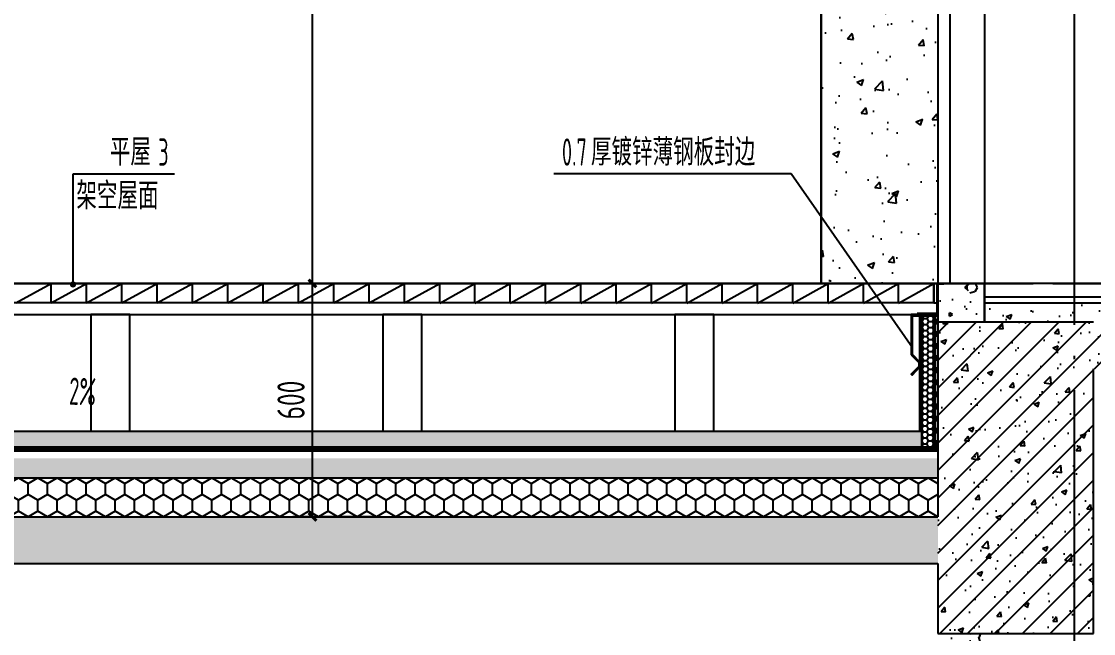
# Model space of a CAD drawing. Extents: x 198753 to 882193, y -399300 to 132460.
# Drawn here: x 409650 to 412405, y 12000 to 13573 of the extents above; entities that cross this region are included whole.
import ezdxf

# ---------------------------------------------------------------- set-up
doc = ezdxf.new("R2010")
doc.units = 0
doc.header["$LTSCALE"] = 1000
doc.header["$MEASUREMENT"] = 0
for name, pattern in [('109-34 轴网$0$L1$0$$AUDIT_BAD_LTYPE1', [0]), ('DASH', [0.35, 0.25, -0.1]), ('DOTE', [2.42, 2, -0.2, 0.02, -0.2])]:
    doc.linetypes.add(name, pattern=pattern)
for name, color, linetype in [('01-标注_尺寸', 124, 'Continuous'), ('01-标注_符号', 200, 'Continuous'), ('02-TEXT_标注', 130, 'Continuous'), ('05-填充_156', 156, 'Continuous'), ('05-填充_天正', 26, 'Continuous'), ('A-D-玻璃剖线', 130, 'Continuous'), ('A-D-金属剖线', 200, 'Continuous'), ('A-O_屋面', 201, 'Continuous'), ('A-O_防水层', 222, 'Continuous'), ('A-STR-面层', 191, 'Continuous'), ('A-SUR_保温', 222, 'Continuous'), ('A-SUR_面层', 191, 'Continuous'), ('A-TECH_结构', 21, 'Continuous'), ('A_AXIS-轴线', 36, 'DOTE'), ('A_STR-砌块墙', 121, 'Continuous'), ('A_STR-砼墙', 51, 'Continuous'), ('A_STR-砼柱', 51, 'Continuous'), ('D_石材E', 114, 'Continuous')]:
    doc.layers.add(name, color=color, linetype=linetype)
doc.layers.add('04-不打印_辅助线', color=165, linetype='Continuous', plot=False)
doc.styles.add('_TCH_DIM', font='ROS1', dxfattribs={"width": 0.8, "bigfont": 'JD'})
doc.styles.add('_TCH_DIM_T3', font='ROS1', dxfattribs={"width": 0.8, "bigfont": 'JD'})
doc.dimstyles.new('_TCH_ARCH&&20', dxfattribs={"dimtxt": 70, "dimasz": 20, "dimexe": 50, "dimexo": 60, "dimgap": 20, "dimtad": 1, "dimdec": 0, "dimzin": 0, "dimdsep": 46, "dimtxsty": '_TCH_DIM_T3', "dimblk": 'ARCHTICK', "dimcen": 0.09, "dimclrt": 4, "dimazin": 2, "dimtfac": 1, "dimtdec": 0, "dimtix": 1, "dimtmove": 2, "dimatfit": 3, "dimfxl": 0, "dimtolj": 1, "dimtzin": 0, "dimarcsym": 0})
pattern_1 = [(45, (0, 0), (-35.355339, 35.355339), []), (50, (0, 0), (143.452037, -12.550427), [15, -165]), (355, (0, 0), (-27.750267, 150.438427), [12, -132]), (100.4514, (11.95, -1.05), (115.701876, 137.88791), [12.74804, -140.22842]), (46.1842, (0, 40), (213.44821, -33.1038), [22.5, -247.5]), (96.6356, (17.79, 37.24), (186.93254, 194.82357), [19.12206, -210.3426]), (351.1842, (0, 40), (186.93239, 194.82372), [18, -198]), (21, (20, 30), (119.38141, -80.523778), [15, -165]), (326, (20, 30), (48.663066, 145.03001), [12, -132]), (71.4514, (29.95, 23.29), (168.044526, 64.5061), [12.74804, -140.22842]), (37.5, (0, 0), (2.431971, 66.578771), [0, -130.4, 0, -134, 0, -132.5]), (7.5, (0, 0), (52.613907, 78.882342), [0, -76.4, 0, -127.4, 0, -50.5]), (327.5, (-44.6, 0), (106.764487, -4.5109743), [0, -50, 0, -156, 0, -207]), (317.5, (-64.6, 0), (116.637234, 20.020996), [0, -65, 0, -103.6, 0, -147])]
pattern_2 = [(50, (0, 0), (143.452037, -12.550427), [15, -165]), (355, (0, 0), (-27.750267, 150.438427), [12, -132]), (100.4514, (11.95, -1.05), (115.701876, 137.88791), [12.74804, -140.22842]), (46.1842, (0, 40), (213.44821, -33.1038), [22.5, -247.5]), (96.6356, (17.79, 37.24), (186.93254, 194.82357), [19.12206, -210.3426]), (351.1842, (0, 40), (186.93239, 194.82372), [18, -198]), (21, (20, 30), (119.38141, -80.523778), [15, -165]), (326, (20, 30), (48.663066, 145.03001), [12, -132]), (71.4514, (29.95, 23.29), (168.044526, 64.5061), [12.74804, -140.22842]), (37.5, (0, 0), (2.431971, 66.578771), [0, -130.4, 0, -134, 0, -132.5]), (7.5, (0, 0), (52.613907, 78.882342), [0, -76.4, 0, -127.4, 0, -50.5]), (327.5, (-44.6, 0), (106.764487, -4.5109743), [0, -50, 0, -156, 0, -207]), (317.5, (-64.6, 0), (116.637234, 20.020996), [0, -65, 0, -103.6, 0, -147])]
pattern_3 = [(0, (70.8, -73.2), (120, 240), [0, -240]), (0, (-69.6, -105.6), (120, 240), [0, -240]), (0, (8.4, -108), (120, 240), [0, -240]), (0, (93.6, -37.2), (120, 240), [0, -240]), (0, (-6, -120), (120, 240), [0, -240]), (0, (117.6, 114), (120, 240), [0, -240]), (0, (44.4, 94.8), (120, 240), [0, -240]), (0, (82.8, 64.8), (120, 240), [0, -240]), (0, (-112.8, 60), (120, 240), [0, -240]), (0, (4.8, 49.2), (120, 240), [0, -240]), (0, (-40.8, -12), (120, 240), [0, -240]), (0, (-38.4, -102), (120, 240), [0, -240]), (0, (51.6, -111.6), (120, 240), [0, -240]), (0, (117.6, -6), (120, 240), [0, -240]), (0, (-106.8, -43.2), (120, 240), [0, -240]), (0, (-86.4, -2.4), (120, 240), [0, -240]), (0, (7.2, -19.2), (120, 240), [0, -240]), (0, (-26.4, -54), (120, 240), [0, -240]), (0, (-45.6, 25.2), (120, 240), [0, -240]), (0, (-15.6, 115.2), (120, 240), [0, -240]), (0, (-97.2, -93.6), (120, 240), [0, -240]), (0, (34.8, 66), (120, 240), [0, -240]), (0, (-76.8, 69.6), (120, 240), [0, -240]), (0, (-96, 100.8), (120, 240), [0, -240]), (130.601294, (102.857, 38.857), (-599.99999337, 720.00000315), [10.53662, -4414.8444]), (18.434949, (85.714, 43.43), (599.9999978, 239.9999982), [10.8421, -1507.05116]), (90, (85.71, 33.14), (120, 240), [10.28571, -469.71426]), (161.565051, (96, 29.714), (-600.000003, 239.999982), [10.8421, -1507.05116]), (53.130102, (96, 29.714), (120, 240), [11.42857, -1188.5714]), (135, (105.14, -92.57), (-120.000015, 239.999984), [9.69746, -669.12504]), (45, (91.43, -92.57), (120, 239.999999), [9.69746, -669.12504]), (135, (98.286, -99.43), (-120.000015, 239.999984), [9.69746, -669.12504]), (45, (98.286, -99.43), (120, 239.999999), [9.69746, -669.12504]), (116.56505, (-10.29, 68.57), (-2e-05, 479.99999), [12.77753, -255.5506]), (180, (-16, 80), (-120, 240), [13.71429, -226.2857]), (63.43495, (-35.43, 68.57), (1e-06, 480), [12.77753, -255.5506]), (116.56505, (-29.71, 57.14), (-2e-05, 479.99999), [12.77753, -255.5506]), (0, (-29.71, 57.14), (120, 240), [13.71429, -226.2857]), (63.43495, (-16, 57.14), (1e-06, 480), [12.77753, -255.5506]), (107.102728, (80, -12.571), (-359.99998624, 1200.00000194), [15.54454, -6513.161]), (143.972626, (75.429, 2.286), (-2279.9999711, 1679.9999981), [15.54454, -3248.808]), (180, (62.86, 11.43), (-120, 240), [14.85714, -225.14284]), (36.0273733, (35.429, 2.286), (2279.99998315, 1679.9999819), [15.54454, -3248.808]), (71.565051, (30.857, -11.43), (360.000002, 1199.999998), [14.45613, -1503.43712]), (107.102728, (35.429, -26.286), (-359.99998624, 1200.00000194), [15.54454, -6513.161]), (143.972626, (48, -35.429), (-2279.9999711, 1679.9999981), [15.54454, -3248.808]), (0, (48, -35.43), (120, 240), [14.85714, -225.14284]), (36.0273733, (62.857, -35.429), (2279.99998315, 1679.9999819), [15.54454, -3248.808]), (71.565051, (75.43, -26.286), (360.000002, 1199.999998), [14.45613, -1503.43712]), (150.255118, (82.286, 99.43), (-360.0000009, 239.999997), [9.21401, -1925.72784]), (90, (74.29, 94.86), (120, 240), [9.14286, -470.8571]), (29.744881, (74.286, 94.857), (360.0000002, 239.9999989), [9.21401, -1925.72784]), (116.56505, (26.29, -70.86), (-2e-05, 479.99999), [12.77753, -255.5506]), (168.690067, (20.571, -59.429), (-1080.0000008, 239.999994), [11.6549, -2435.8742]), (41.185925, (0, -65.143), (2999.99998182, 2639.9999769), [12.14874, -5090.3208]), (90, (0, -76.57), (120, 240), [11.42857, -468.5714]), (138.814074, (9.143, -84.571), (-2999.99994668, 2640.0000168), [12.14874, -5090.3208]), (16.6992442, (9.143, -84.571), (3959.9999702, 1199.99998743), [11.93178, -4999.415]), (60.945396, (20.571, -81.143), (119.99999968, 239.99999788), [11.76643, -4930.1358]), (109.983106, (-74.286, 29.714), (-600.00000226, 1679.99999555), [13.3768, -5604.879]), (155.556045, (-78.857, 42.286), (-1560.00000595, 719.99998504), [13.8092, -5786.0526]), (24.4439547, (-104, 42.286), (1560.00000078, 719.99999654), [13.8092, -5786.0526]), (70.0168934, (-108.571, 29.714), (600.0000018, 1679.99999583), [13.3768, -5604.879]), (109.983106, (-104, 17.143), (-600.00000226, 1679.99999555), [13.3768, -5604.879]), (160.016893, (-91.429, 12.571), (-600.0000004, 239.9999891), [13.3768, -2795.751]), (19.9831065, (-91.429, 12.571), (599.9999967, 239.9999996), [13.3768, -2795.751]), (70.0168934, (-78.857, 17.143), (600.0000018, 1679.99999583), [13.3768, -5604.879]), (122.005383, (14.857, 8), (-120.0000161, 239.9999877), [10.78169, -2253.3736]), (18.434949, (-1.143, 13.714), (599.9999978, 239.9999982), [10.8421, -1507.05116]), (90, (-1.14, 3.43), (120, 240), [10.28571, -469.71426]), (161.565051, (9.143, 0), (-600.000003, 239.999982), [10.8421, -1507.05116]), (54.4623222, (9.143, 0), (839.9999988, 1199.9999982), [9.83123, -4119.2846]), (116.56505, (-54.86, -50.29), (-2e-05, 479.99999), [12.77753, -255.5506]), (180, (-60.57, -38.86), (-120, 240), [12.57143, -227.42856]), (59.0362434, (-80, -50.286), (120.0000004, 239.9999988), [13.32789, -2785.5288]), (120.963756, (-73.143, -61.714), (-120.0000164, 239.999989), [13.32789, -2785.5288]), (0, (-73.14, -61.71), (120, 240), [12.57143, -227.42856]), (63.43495, (-60.57, -61.71), (1e-06, 480), [12.77753, -255.5506])]

# ---------------------------------------------------------------- blocks, each defined once
blk = doc.blocks.new('$LinePat$防水层2')
at = {"color": 0}
blk.add_line((0, 0), (600, 0), dxfattribs=at)
blk.add_solid([(150, 0), (450, 0), (150, -100), (450, -100)], dxfattribs=at)
blk = doc.blocks.new('$LinePat$空心砌块')
at = {"color": 0}
for p in [(0, -300), (536, -300)]:
    blk.add_line(p, (536, 0), dxfattribs=at)
blk = doc.blocks.new('$LinePat$聚苯板')
at = {"color": 0}
for p, q in [((14.8, -8.6), (0, 0)), ((29.7, 0), (14.8, -8.6)), ((14.8, -8.6), (14.8, -25.7)), ((14.8, -25.7), (0, -34.3)), ((29.7, -34.3), (14.8, -25.7)), ((0, -34.3), (0, -51.4)), ((0, -51.4), (14.8, -60)), ((14.8, -60), (29.7, -51.4))]:
    blk.add_line(p, q, dxfattribs=at)
blk = doc.blocks.new('_ArchTick')
at = {"color": 0, "linetype": 'ByBlock', "const_width": 0.4}
blk.add_lwpolyline([(-0.5, -0.5), (0.5, 0.5)], dxfattribs=at)
blk = doc.blocks.new('*D1412')
at = {"layer": '01-标注_尺寸', "color": 0, "lineweight": -2, "transparency": 16777216}
for p, q in [((410564.7, 15200), (410348.1, 15200)), ((410398.1, 12900), (410398.1, 15200)), ((410564.7, 12900), (410348.1, 12900))]:
    blk.add_line(p, q, dxfattribs=at)
at = {"layer": 'Defpoints', "color": 0, "transparency": 16777216}
for p in [(410398.1, 15200), (410624.7, 15200), (410624.7, 12900)]:
    blk.add_point(p, dxfattribs=at)
at = {"layer": '01-标注_尺寸', "color": 0, "lineweight": -2, "transparency": 16777216, "xscale": 20, "yscale": 20, "zscale": 20}
for p, rotation in [((410398.1, 15200), 90), ((410398.1, 12900), 270)]:
    blk.add_blockref('_ArchTick', p, dxfattribs=dict(at, rotation=rotation))
at = {"layer": '01-标注_尺寸', "color": 4, "transparency": 16777216, "insert": (410343.1, 13927.3), "char_height": 70, "attachment_point": 5, "rotation": 90, "style": '_TCH_DIM_T3'}
blk.add_mtext('\\A1;2300', dxfattribs=at)
blk = doc.blocks.new('*D1413')
at = {"layer": '01-标注_尺寸', "color": 0, "lineweight": -2, "transparency": 16777216}
for p, q in [((410564.7, 12900), (410348.1, 12900)), ((410398.1, 12300), (410398.1, 12900)), ((410564.7, 12300), (410348.1, 12300))]:
    blk.add_line(p, q, dxfattribs=at)
at = {"layer": 'Defpoints', "color": 0, "transparency": 16777216}
for p in [(410398.1, 12900), (410624.7, 12900), (410624.7, 12300)]:
    blk.add_point(p, dxfattribs=at)
at = {"layer": '01-标注_尺寸', "color": 0, "lineweight": -2, "transparency": 16777216, "xscale": 20, "yscale": 20, "zscale": 20}
for p, rotation in [((410398.1, 12900), 90), ((410398.1, 12300), 270)]:
    blk.add_blockref('_ArchTick', p, dxfattribs=dict(at, rotation=rotation))
at = {"layer": '01-标注_尺寸', "color": 4, "transparency": 16777216, "insert": (410343.1, 12600), "char_height": 70, "attachment_point": 5, "rotation": 90, "style": '_TCH_DIM_T3'}
blk.add_mtext('\\A1;600', dxfattribs=at)
blk = doc.blocks.new('$WINLIB2D$00000004')
at = {"color": 0}
for points in [[(-0.5, 0.5), (-0.5, -0.5)], [(-0.5, 0.5), (0.5, 0.5)], [(0.5, -0.5), (0.5, 0.5)], [(-0.5, 0.2406), (0.5, 0.2406)], [(-0.5, -0.5), (0.5, -0.5)]]:
    blk.add_lwpolyline(points, dxfattribs=at)

msp = doc.modelspace()

# ---------------------------------------------------------------- hatches: boundary and pattern name
at = {"layer": '05-填充_156'}
h = msp.add_hatch(dxfattribs=at)
h.set_pattern_fill('AR-CONC', color=256, scale=100)
h.set_pattern_definition([(50, (362287.21, 0), (182.18467, -15.9391), [19.05, -209.55]), (355, (362287.21, 0), (-35.2428, 191.05664), [15.24, -167.64]), (100.451, (362302.4, -1.33), (146.9425, 175.1167), [16.19, -178.09]), (46.1842, (362287.21, 50.8), (271.079, -42.0423), [28.575, -314.325]), (96.6356, (362309.8, 47.3), (237.4042, 247.4256), [24.285, -267.135]), (351.184, (362287.21, 50.8), (237.4046, 247.4251), [22.86, -251.46]), (21, (362312.61, 38.1), (151.6149, -102.2655), [19.05, -209.55]), (326, (362312.61, 38.1), (61.802, 184.18797), [15.24, -167.64]), (71.4514, (362325.25, 29.58), (213.4165, 81.92286), [16.19, -178.09]), (37.5, (362287.214, 0), (3.0886, 84.55504), [0, -165.608, 0, -170.18, 0, -168.275]), (7.5, (362287.21, 0), (66.81966, 100.18057), [0, -97.028, 0, -161.798, 0, -64.135]), (327.5, (362230.57, 0), (135.590595, -5.72874), [0, -63.5, 0, -198.12, 0, -262.89]), (317.5, (362205.17, 0), (148.12918, 25.4265), [0, -82.55, 0, -131.572, 0, -186.69])])
h.paths.add_polyline_path([(411704.9, 15200), (412004.9, 15200), (412004.9, 12900), (411704.9, 12900)])
at = {"layer": '05-填充_天正', "linetype": '109-34 轴网$0$L1$0$$AUDIT_BAD_LTYPE1'}
h = msp.add_hatch(dxfattribs=at)
h.set_pattern_fill('加气混凝土', color=256, scale=20, style=0)
h.set_pattern_definition(pattern_3)
h.paths.add_polyline_path([(412004.9, 12800), (412124.9, 12800), (412124.9, 12900), (412004.9, 12900)])
at = {"layer": '05-填充_天正'}
h = msp.add_hatch(dxfattribs=at)
h.set_pattern_fill('混凝土', color=256, scale=20, style=0)
h.set_pattern_definition(pattern_2)
h.paths.add_polyline_path([(412124.9, 12850), (412124.9, 12800), (412354.9, 12800), (412354.9, 12850)])
h = msp.add_hatch(dxfattribs=at)
h.set_pattern_fill('混凝土', color=256, scale=20, style=0)
h.set_pattern_definition(pattern_2)
h.paths.add_polyline_path([(412354.9, 12850), (412354.9, 12800), (413734.9, 12800), (413734.9, 12850)])
h = msp.add_hatch(dxfattribs=at)
h.set_pattern_fill('钢筋混凝土', color=256, scale=20, style=0)
h.set_pattern_definition(pattern_1)
h.paths.add_polyline_path([(412004.9, 12000), (412404.9, 12000), (412404.9, 12800), (412004.9, 12800)])
h = msp.add_hatch(dxfattribs=at)
h.set_pattern_fill('钢筋混凝土', color=256, scale=20, style=0)
h.set_pattern_definition(pattern_1)
h.paths.add_polyline_path([(412404.9, 12800), (412404.9, 12680), (413734.9, 12680), (413734.9, 12800)])
h = msp.add_hatch(dxfattribs=at)
h.set_pattern_fill('钢筋混凝土', color=256, scale=20, style=0)
h.set_pattern_definition(pattern_1)
h.paths.add_polyline_path([(412004.9, 12180), (412004.9, 12300), (407854.9, 12300), (407854.9, 12180)])
at = {"layer": '05-填充_天正', "linetype": '109-34 轴网$0$L1$0$$AUDIT_BAD_LTYPE1'}
h = msp.add_hatch(dxfattribs=at)
h.set_pattern_fill('加气混凝土', color=256, scale=20, style=0)
h.set_pattern_definition(pattern_3)
h.paths.add_polyline_path([(412124.9, 12000), (412004.9, 12000), (412004.9, 11000), (412124.9, 11000)])
at = {"layer": 'A-SUR_保温'}
h = msp.add_hatch(dxfattribs=at)
h.set_pattern_fill('混凝土', color=26, scale=15)
h.set_pattern_definition([(50, (318550.37, 414623.1), (107.589027, -9.41282), [11.25, -123.75]), (355, (318550.37, 414623.1), (-20.8127, 112.82882), [9, -99]), (100.4514, (318559.34, 414622.31), (86.776407, 103.41593), [9.561029, -105.171317]), (46.1842, (318550.37, 414653.1), (160.086157, -24.827852), [16.875, -185.625]), (96.6356, (318563.71, 414651.03), (140.199406, 146.11768), [14.34154, -157.75695]), (351.1842, (318550.37, 414653.1), (140.19929, 146.11779), [13.5, -148.5]), (21, (318565.37, 414645.6), (89.536058, -60.392834), [11.25, -123.75]), (326, (318565.37, 414645.6), (36.4973, 108.772507), [9, -99]), (71.4514, (318572.83, 414640.56), (126.033394, 48.379575), [9.561029, -105.171317]), (37.5, (318550.372, 414623.096), (1.8239783, 49.934078), [0, -97.8, 0, -100.5, 0, -99.375]), (7.5, (318550.37, 414623.096), (39.4604306, 59.161757), [0, -57.3, 0, -95.55, 0, -37.875]), (327.5, (318516.922, 414623.096), (80.0733654, -3.3832308), [0, -37.5, 0, -117, 0, -155.25]), (317.5, (318501.92, 414623.096), (87.477925, 15.015747), [0, -48.75, 0, -77.7, 0, -110.25])])
h.paths.add_polyline_path([(411963.6, 12479.9), (411963.6, 12519.9), (407797.1, 12520), (407796.8, 12479.9)])
h = msp.add_hatch(dxfattribs=at)
h.set_pattern_fill('加气混凝土', color=26, scale=20)
h.set_pattern_definition([(0, (438779.92, 410394.56), (120, 240), [0, -240]), (0, (438639.52, 410362.16), (120, 240), [0, -240]), (0, (438717.52, 410359.76), (120, 240), [0, -240]), (0, (438802.72, 410430.56), (120, 240), [0, -240]), (0, (438703.12, 410347.76), (120, 240), [0, -240]), (0, (438826.72, 410581.76), (120, 240), [0, -240]), (0, (438753.52, 410562.56), (120, 240), [0, -240]), (0, (438791.92, 410532.56), (120, 240), [0, -240]), (0, (438596.32, 410527.76), (120, 240), [0, -240]), (0, (438713.92, 410516.96), (120, 240), [0, -240]), (0, (438668.32, 410455.76), (120, 240), [0, -240]), (0, (438670.72, 410365.76), (120, 240), [0, -240]), (0, (438760.72, 410356.16), (120, 240), [0, -240]), (0, (438826.72, 410461.76), (120, 240), [0, -240]), (0, (438602.32, 410424.56), (120, 240), [0, -240]), (0, (438622.72, 410465.36), (120, 240), [0, -240]), (0, (438716.32, 410448.56), (120, 240), [0, -240]), (0, (438682.72, 410413.76), (120, 240), [0, -240]), (0, (438663.52, 410492.96), (120, 240), [0, -240]), (0, (438693.52, 410582.96), (120, 240), [0, -240]), (0, (438611.92, 410374.16), (120, 240), [0, -240]), (0, (438743.92, 410533.76), (120, 240), [0, -240]), (0, (438632.32, 410537.36), (120, 240), [0, -240]), (0, (438613.12, 410568.56), (120, 240), [0, -240]), (130.601294, (438811.976, 410506.617), (-599.99999337, 720.00000315), [10.53662, -4414.8444]), (18.434949, (438794.833, 410511.19), (599.9999978, 239.9999982), [10.8421, -1507.05116]), (90, (438794.83, 410500.9), (120, 240), [10.28571, -469.71426]), (161.565051, (438805.12, 410497.474), (-600.000003, 239.999982), [10.8421, -1507.05116]), (53.130102, (438805.12, 410497.474), (120, 240), [11.42857, -1188.5714]), (135, (438814.26, 410375.19), (-120.000015, 239.999984), [9.69746, -669.12504]), (45, (438800.55, 410375.19), (120, 239.999999), [9.69746, -669.12504]), (135, (438807.405, 410368.33), (-120.000015, 239.999984), [9.69746, -669.12504]), (45, (438807.405, 410368.33), (120, 239.999999), [9.69746, -669.12504]), (116.56505, (438698.83, 410536.33), (-2e-05, 479.99999), [12.77753, -255.5506]), (180, (438693.12, 410547.76), (-120, 240), [13.71429, -226.2857]), (63.43495, (438673.7, 410536.33), (1e-06, 480), [12.77753, -255.5506]), (116.56505, (438679.4, 410524.9), (-2e-05, 479.99999), [12.77753, -255.5506]), (0, (438679.4, 410524.9), (120, 240), [13.71429, -226.2857]), (63.43495, (438693.12, 410524.9), (1e-06, 480), [12.77753, -255.5506]), (107.102728, (438789.119, 410455.188), (-359.99998624, 1200.00000194), [15.54454, -6513.161]), (143.972626, (438784.548, 410470.045), (-2279.9999711, 1679.9999981), [15.54454, -3248.808]), (180, (438771.98, 410479.2), (-120, 240), [14.85714, -225.14284]), (36.0273733, (438744.548, 410470.045), (2279.99998315, 1679.9999819), [15.54454, -3248.808]), (71.565051, (438739.976, 410456.33), (360.000002, 1199.999998), [14.45613, -1503.43712]), (107.102728, (438744.548, 410441.474), (-359.99998624, 1200.00000194), [15.54454, -6513.161]), (143.972626, (438757.12, 410432.331), (-2279.9999711, 1679.9999981), [15.54454, -3248.808]), (0, (438757.12, 410432.33), (120, 240), [14.85714, -225.14284]), (36.0273733, (438771.976, 410432.331), (2279.99998315, 1679.9999819), [15.54454, -3248.808]), (71.565051, (438784.548, 410441.474), (360.000002, 1199.999998), [14.45613, -1503.43712]), (150.255118, (438791.405, 410567.188), (-360.0000009, 239.999997), [9.21401, -1925.72784]), (90, (438783.4, 410562.62), (120, 240), [9.14286, -470.8571]), (29.744881, (438783.405, 410562.617), (360.0000002, 239.9999989), [9.21401, -1925.72784]), (116.56505, (438735.4, 410396.9), (-2e-05, 479.99999), [12.77753, -255.5506]), (168.690067, (438729.69, 410408.331), (-1080.0000008, 239.999994), [11.6549, -2435.8742]), (41.185925, (438709.119, 410402.617), (2999.99998182, 2639.9999769), [12.14874, -5090.3208]), (90, (438709.12, 410391.19), (120, 240), [11.42857, -468.5714]), (138.814074, (438718.262, 410383.188), (-2999.99994668, 2640.0000168), [12.14874, -5090.3208]), (16.6992442, (438718.262, 410383.188), (3959.9999702, 1199.99998743), [11.93178, -4999.415]), (60.945396, (438729.691, 410386.617), (119.99999968, 239.99999788), [11.76643, -4930.1358]), (109.983106, (438634.833, 410497.474), (-600.00000226, 1679.99999555), [13.3768, -5604.879]), (155.556045, (438630.262, 410510.045), (-1560.00000595, 719.99998504), [13.8092, -5786.0526]), (24.4439547, (438605.119, 410510.045), (1560.00000078, 719.99999654), [13.8092, -5786.0526]), (70.0168934, (438600.548, 410497.474), (600.0000018, 1679.99999583), [13.3768, -5604.879]), (109.983106, (438605.119, 410484.903), (-600.00000226, 1679.99999555), [13.3768, -5604.879]), (160.016893, (438617.69, 410480.331), (-600.0000004, 239.9999891), [13.3768, -2795.751]), (19.9831065, (438617.69, 410480.331), (599.9999967, 239.9999996), [13.3768, -2795.751]), (70.0168934, (438630.262, 410484.903), (600.0000018, 1679.99999583), [13.3768, -5604.879]), (122.005383, (438723.976, 410475.76), (-120.0000161, 239.9999877), [10.78169, -2253.3736]), (18.434949, (438707.976, 410481.474), (599.9999978, 239.9999982), [10.8421, -1507.05116]), (90, (438707.98, 410471.19), (120, 240), [10.28571, -469.71426]), (161.565051, (438718.262, 410467.76), (-600.000003, 239.999982), [10.8421, -1507.05116]), (54.462322, (438718.262, 410467.76), (839.9999988, 1199.9999982), [9.83123, -4119.2846]), (116.56505, (438654.26, 410417.47), (-2e-05, 479.99999), [12.77753, -255.5506]), (180, (438648.55, 410428.9), (-120, 240), [12.57143, -227.42856]), (59.0362434, (438629.12, 410417.474), (120.0000004, 239.9999988), [13.32789, -2785.5288]), (120.963756, (438635.976, 410406.045), (-120.0000164, 239.999989), [13.32789, -2785.5288]), (0, (438635.98, 410406.05), (120, 240), [12.57143, -227.42856]), (63.43495, (438648.55, 410406.05), (1e-06, 480), [12.77753, -255.5506])])
h.paths.add_polyline_path([(412004.9, 12400), (412004.9, 12449.9), (407804.9, 12450.2), (407804.9, 12400.1)])

# ---------------------------------------------------------------- linework, layer by layer
msp.add_line((412124.9, 12900), (412124.9, 12800))
at = {"layer": '01-标注_符号'}
for p, q in [((409783, 12897.3), (409783, 13181.4)), ((409783, 13181.4), (410043.6, 13181.4)), ((411628, 13181.4), (411018, 13181.4)), ((411939.5, 12734), (411628, 13181.4))]:
    msp.add_line(p, q, dxfattribs=at)
at = {"layer": '01-标注_符号', "const_width": 8}
msp.add_lwpolyline([(409783, 12893.3, 1), (409783, 12901.3, 1)], format="xyb", close=True, dxfattribs=at)
at = {"layer": '01-标注_符号'}
msp.add_lwpolyline([(409690.4, 12569.9, 0, 0, 0), (409849, 12564.8, 16, 0, 0), (409909, 12562.8, 0, 0, 0)], format="xyseb", dxfattribs=at)
at = {"layer": '04-不打印_辅助线', "color": 251}
msp.add_line((418057.9, 12900), (338573.5, 12900), dxfattribs=at)
at = {"layer": '05-填充_156'}
msp.add_lwpolyline([(411704.9, 15200), (412004.9, 15200), (412004.9, 12900), (411704.9, 12900)], close=True, dxfattribs=at)
at = {"layer": 'A-D-金属剖线'}
msp.add_line((411951.9, 12819.9), (411951.9, 12822.9), dxfattribs=at)
for points in [[(411951.9, 12819.9), (412004.9, 12819.9), (412004.9, 12900), (412001.9, 12900), (412001.9, 12822.9), (411951.9, 12822.9)], [(411936.5, 12716.4), (411955.6, 12696.4), (411955.6, 12686.4), (411936.5, 12666.4), (411938.6, 12664.3), (411958.6, 12685.2), (411958.6, 12697.7), (411939.5, 12717.5), (411939.5, 12816.9), (412004.9, 12816.9), (412004.9, 12816.9), (412004.9, 12816.9), (412004.9, 12819.9), (411936.5, 12819.9), (411936.5, 12716.4)]]:
    msp.add_lwpolyline(points, dxfattribs=at)
at = {"layer": 'A-O_屋面'}
for p, q in [((411994.9, 12849.9), (412001.9, 12849.9)), ((407822.2, 12820), (412004.9, 12819.9)), ((411958.6, 12519.6), (411958.6, 12816.9)), ((411963.6, 12519.6), (411963.6, 12816.9)), ((411963.6, 12480), (411963.6, 12816.9)), ((407775.2, 12520), (411963.6, 12520)), ((407775.2, 12470), (412004.9, 12470))]:
    msp.add_line(p, q, dxfattribs=at)
msp.add_lwpolyline([(407775.2, 13544.6), (407775.2, 12505, 0.49936), (407810.2, 12470), (412004.9, 12470)], format="xyb", dxfattribs=at)
for points in [[(407822.2, 12900), (411994.9, 12900), (411994.9, 12849.9), (407822.2, 12849.9)], [(409829, 12819.8), (409829, 12519.8), (409929, 12519.8), (409929, 12819.8), (409829, 12819.8)], [(410579, 12819.9), (410579, 12519.9), (410679, 12519.9), (410679, 12819.9), (410579, 12819.9)], [(411329, 12819.7), (411329, 12519.7), (411429, 12519.7), (411429, 12819.7), (411329, 12819.7)]]:
    msp.add_lwpolyline(points, close=True, dxfattribs=at)
msp.add_lwpolyline([(407774.9, 12400), (412003.3, 12400)], dxfattribs=at)
at = {"layer": 'A-O_防水层'}
msp.add_lwpolyline([(407785.2, 13200), (407785.2, 12505, 0.414214), (407810.2, 12480), (411998.5, 12480)], format="xyb", dxfattribs=at)
at = {"layer": 'A-STR-面层', "linetype": 'DASH', "ltscale": 0.5}
msp.add_lwpolyline([(412124.9, 12900), (413736.2, 12900)], dxfattribs=at)
at = {"layer": 'A-STR-面层'}
msp.add_lwpolyline([(412124.9, 12865), (413736.2, 12865)], dxfattribs=at)
at = {"layer": 'A-SUR_面层'}
for p, q in [((412124.9, 12850), (412354.9, 12850)), ((412354.9, 12850), (413734.9, 12850)), ((412124.9, 12800), (412124.9, 12800)), ((412239.9, 12800), (412239.9, 12800)), ((412354.9, 12800), (412354.9, 12800))]:
    msp.add_line(p, q, dxfattribs=at)
at = {"layer": 'A-TECH_结构'}
msp.add_lwpolyline([(412004.9, 14800), (412004.9, 12900)], dxfattribs=at)
at = {"layer": 'A_AXIS-轴线', "ltscale": 0.4}
for p, q in [((412354.9, 17465.5), (412354.9, -1074.6)), ((408537.3, 12900), (414162.8, 12900))]:
    msp.add_line(p, q, dxfattribs=at)
at = {"layer": 'A_STR-砌块墙', "linetype": '109-34 轴网$0$L1$0$$AUDIT_BAD_LTYPE1'}
for p, q in [((412124.9, 12900), (412004.9, 12900)), ((412004.9, 12900), (412004.9, 12800)), ((412124.9, 12800), (412124.9, 12900))]:
    msp.add_line(p, q, dxfattribs=at)
at = {"layer": 'A_STR-砼墙'}
for p, q in [((407854.9, 12300), (412004.9, 12300)), ((407854.9, 12180), (412004.9, 12180))]:
    msp.add_line(p, q, dxfattribs=at)
at = {"layer": 'A_STR-砼柱'}
for p, q in [((412404.9, 12800), (412004.9, 12800)), ((412004.9, 12800), (412004.9, 12300)), ((412404.9, 12000), (412404.9, 12680)), ((412004.9, 12180), (412004.9, 12000)), ((412004.9, 12000), (412404.9, 12000))]:
    msp.add_line(p, q, dxfattribs=at)
at = {"layer": 'D_石材E'}
msp.add_line((411704.9, 15200), (411704.9, 12900), dxfattribs=at)

# ---------------------------------------------------------------- block references
at = {"layer": 'A-D-玻璃剖线', "xscale": 2300, "yscale": -120, "zscale": 120, "rotation": 269.9999999999984}
msp.add_blockref('$WINLIB2D$00000004', (412064.9, 14050), dxfattribs=at)
at = {"layer": 'A-O_防水层', "yscale": 0.05, "zscale": 0.05}
for p, xscale, rotation in [((411993.5, 12786.2), 0.05109198122553994, 89.9999999996934), ((411998.5, 12785.7), 0.05186735958813298, 89.99999999973696), ((411993.5, 12755.6), 0.05109198122553994, 89.9999999996934), ((411998.5, 12754.6), 0.05186735958813298, 89.99999999973696), ((411993.5, 12724.9), 0.05109198122553994, 89.9999999996934), ((411998.5, 12723.5), 0.05186735958813298, 89.99999999973696), ((411993.5, 12694.2), 0.05109198122553994, 89.9999999996934), ((411998.5, 12692.4), 0.05186735958813298, 89.99999999973696), ((411993.5, 12663.6), 0.05109198122553994, 89.9999999996934), ((411998.5, 12661.3), 0.05186735958813298, 89.99999999973696), ((411993.5, 12632.9), 0.05109198122553994, 89.9999999996934), ((411998.5, 12630.1), 0.05186735958813298, 89.99999999973696), ((411993.5, 12602.3), 0.05109198122553994, 89.9999999996934), ((411998.5, 12599), 0.05186735958813298, 89.99999999973696), ((411993.5, 12571.6), 0.05109198122553994, 89.9999999996934), ((411998.5, 12567.9), 0.05186735958813298, 89.99999999973696), ((411993.5, 12541), 0.05109198122553994, 89.9999999996934), ((411998.5, 12536.8), 0.05186735958813298, 89.99999999973696), ((411993.5, 12510.3), 0.05109198122553994, 89.9999999996934), ((411998.5, 12505.7), 0.05186735958813298, 89.99999999973696), ((411993.5, 12479.7), 0.05109198122553994, 89.9999999996934), ((411998.5, 12474.5), 0.05186735958813298, 89.99999999973696), ((409650.5, 12480), 0.05027977782811795, 359.999999999992), ((409680.6, 12480), 0.05027977782811795, 359.999999999992), ((409710.8, 12480), 0.05027977782811795, 359.999999999992), ((409741, 12480), 0.05027977782811795, 359.999999999992), ((409771.1, 12480), 0.05027977782811795, 359.999999999992), ((409801.3, 12480), 0.05027977782811795, 359.999999999992), ((409831.5, 12480), 0.05027977782811795, 359.999999999992), ((409861.6, 12480), 0.05027977782811795, 359.999999999992), ((409891.8, 12480), 0.05027977782811795, 359.999999999992), ((409922, 12480), 0.05027977782811795, 359.999999999992), ((409952.1, 12480), 0.05027977782811795, 359.999999999992), ((409982.3, 12480), 0.05027977782811795, 359.999999999992), ((410012.5, 12480), 0.05027977782811795, 359.999999999992), ((410042.6, 12480), 0.05027977782811795, 359.999999999992), ((410072.8, 12480), 0.05027977782811795, 359.999999999992), ((410103, 12480), 0.05027977782811795, 359.999999999992), ((410133.1, 12480), 0.05027977782811795, 359.999999999992), ((410163.3, 12480), 0.05027977782811795, 359.999999999992), ((410193.5, 12480), 0.05027977782811795, 359.999999999992), ((410223.6, 12480), 0.05027977782811795, 359.999999999992), ((410253.8, 12480), 0.05027977782811795, 359.999999999992), ((410284, 12480), 0.05027977782811795, 359.999999999992), ((410314.1, 12480), 0.05027977782811795, 359.999999999992), ((410344.3, 12480), 0.05027977782811795, 359.999999999992), ((410374.5, 12480), 0.05027977782811795, 359.999999999992), ((410404.7, 12480), 0.05027977782811795, 359.999999999992), ((410434.8, 12480), 0.05027977782811795, 359.999999999992), ((410465, 12480), 0.05027977782811795, 359.999999999992), ((410495.2, 12480), 0.05027977782811795, 359.999999999992), ((410525.3, 12480), 0.05027977782811795, 359.999999999992), ((410555.5, 12480), 0.05027977782811795, 359.999999999992), ((410585.7, 12480), 0.05027977782811795, 359.999999999992), ((410615.8, 12480), 0.05027977782811795, 359.999999999992), ((410646, 12480), 0.05027977782811795, 359.999999999992), ((410676.2, 12480), 0.05027977782811795, 359.999999999992), ((410706.3, 12480), 0.05027977782811795, 359.999999999992), ((410736.5, 12480), 0.05027977782811795, 359.999999999992), ((410766.7, 12480), 0.05027977782811795, 359.999999999992), ((410796.8, 12480), 0.05027977782811795, 359.999999999992), ((410827, 12480), 0.05027977782811795, 359.999999999992), ((410857.2, 12480), 0.05027977782811795, 359.999999999992), ((410887.3, 12480), 0.05027977782811795, 359.999999999992), ((410917.5, 12480), 0.05027977782811795, 359.999999999992), ((410947.7, 12480), 0.05027977782811795, 359.999999999992), ((410977.8, 12480), 0.05027977782811795, 359.999999999992), ((411008, 12480), 0.05027977782811795, 359.999999999992), ((411038.2, 12480), 0.05027977782811795, 359.999999999992), ((411068.3, 12480), 0.05027977782811795, 359.999999999992), ((411098.5, 12480), 0.05027977782811795, 359.999999999992), ((411128.7, 12480), 0.05027977782811795, 359.999999999992), ((411158.8, 12480), 0.05027977782811795, 359.999999999992), ((411189, 12480), 0.05027977782811795, 359.999999999992), ((411219.2, 12480), 0.05027977782811795, 359.999999999992), ((411249.4, 12480), 0.05027977782811795, 359.999999999992), ((411279.5, 12480), 0.05027977782811795, 359.999999999992), ((411309.7, 12480), 0.05027977782811795, 359.999999999992), ((411339.9, 12480), 0.05027977782811795, 359.999999999992), ((411370, 12480), 0.05027977782811795, 359.999999999992), ((411400.2, 12480), 0.05027977782811795, 359.999999999992), ((411430.4, 12480), 0.05027977782811795, 359.999999999992), ((411460.5, 12480), 0.05027977782811795, 359.999999999992), ((411490.7, 12480), 0.05027977782811795, 359.999999999992), ((411520.9, 12480), 0.05027977782811795, 359.999999999992), ((411551, 12480), 0.05027977782811795, 359.999999999992), ((411581.2, 12480), 0.05027977782811795, 359.999999999992), ((411611.4, 12480), 0.05027977782811795, 359.999999999992), ((411641.5, 12480), 0.05027977782811795, 359.999999999992), ((411671.7, 12480), 0.05027977782811795, 359.999999999992), ((411701.9, 12480), 0.05027977782811795, 359.999999999992), ((411732, 12480), 0.05027977782811795, 359.999999999992), ((411762.2, 12480), 0.05027977782811795, 359.999999999992), ((411792.4, 12480), 0.05027977782811795, 359.999999999992), ((411822.5, 12480), 0.05027977782811795, 359.999999999992), ((411852.7, 12480), 0.05027977782811795, 359.999999999992), ((411882.9, 12480), 0.05027977782811795, 359.999999999992), ((411913, 12480), 0.05027977782811795, 359.999999999992), ((411943.2, 12480), 0.05027977782811795, 359.999999999992), ((411973.4, 12480), 0.05027977782811795, 359.999999999992), ((409620.3, 12475), 0.05027979406903803, 359.999999999992), ((409650.5, 12475), 0.05027979406903803, 359.999999999992), ((409680.6, 12475), 0.05027979406903803, 359.999999999992), ((409710.8, 12475), 0.05027979406903803, 359.999999999992), ((409741, 12475), 0.05027979406903803, 359.999999999992), ((409771.1, 12475), 0.05027979406903803, 359.999999999992), ((409801.3, 12475), 0.05027979406903803, 359.999999999992), ((409831.5, 12475), 0.05027979406903803, 359.999999999992), ((409861.6, 12475), 0.05027979406903803, 359.999999999992), ((409891.8, 12475), 0.05027979406903803, 359.999999999992), ((409922, 12475), 0.05027979406903803, 359.999999999992), ((409952.1, 12475), 0.05027979406903803, 359.999999999992), ((409982.3, 12475), 0.05027979406903803, 359.999999999992), ((410012.5, 12475), 0.05027979406903803, 359.999999999992), ((410042.6, 12475), 0.05027979406903803, 359.999999999992), ((410072.8, 12475), 0.05027979406903803, 359.999999999992), ((410103, 12475), 0.05027979406903803, 359.999999999992), ((410133.1, 12475), 0.05027979406903803, 359.999999999992), ((410163.3, 12475), 0.05027979406903803, 359.999999999992), ((410193.5, 12475), 0.05027979406903803, 359.999999999992), ((410223.6, 12475), 0.05027979406903803, 359.999999999992), ((410253.8, 12475), 0.05027979406903803, 359.999999999992), ((410284, 12475), 0.05027979406903803, 359.999999999992), ((410314.1, 12475), 0.05027979406903803, 359.999999999992), ((410344.3, 12475), 0.05027979406903803, 359.999999999992), ((410374.5, 12475), 0.05027979406903803, 359.999999999992), ((410404.7, 12475), 0.05027979406903803, 359.999999999992), ((410434.8, 12475), 0.05027979406903803, 359.999999999992), ((410465, 12475), 0.05027979406903803, 359.999999999992), ((410495.2, 12475), 0.05027979406903803, 359.999999999992), ((410525.3, 12475), 0.05027979406903803, 359.999999999992), ((410555.5, 12475), 0.05027979406903803, 359.999999999992), ((410585.7, 12475), 0.05027979406903803, 359.999999999992), ((410615.8, 12475), 0.05027979406903803, 359.999999999992), ((410646, 12475), 0.05027979406903803, 359.999999999992), ((410676.2, 12475), 0.05027979406903803, 359.999999999992), ((410706.3, 12475), 0.05027979406903803, 359.999999999992), ((410736.5, 12475), 0.05027979406903803, 359.999999999992), ((410766.7, 12475), 0.05027979406903803, 359.999999999992), ((410796.8, 12475), 0.05027979406903803, 359.999999999992), ((410827, 12475), 0.05027979406903803, 359.999999999992), ((410857.2, 12475), 0.05027979406903803, 359.999999999992), ((410887.3, 12475), 0.05027979406903803, 359.999999999992), ((410917.5, 12475), 0.05027979406903803, 359.999999999992), ((410947.7, 12475), 0.05027979406903803, 359.999999999992), ((410977.8, 12475), 0.05027979406903803, 359.999999999992), ((411008, 12475), 0.05027979406903803, 359.999999999992), ((411038.2, 12475), 0.05027979406903803, 359.999999999992), ((411068.3, 12475), 0.05027979406903803, 359.999999999992), ((411098.5, 12475), 0.05027979406903803, 359.999999999992), ((411128.7, 12475), 0.05027979406903803, 359.999999999992), ((411158.8, 12475), 0.05027979406903803, 359.999999999992), ((411189, 12475), 0.05027979406903803, 359.999999999992), ((411219.2, 12475), 0.05027979406903803, 359.999999999992), ((411249.4, 12475), 0.05027979406903803, 359.999999999992), ((411279.5, 12475), 0.05027979406903803, 359.999999999992), ((411309.7, 12475), 0.05027979406903803, 359.999999999992), ((411339.9, 12475), 0.05027979406903803, 359.999999999992), ((411370, 12475), 0.05027979406903803, 359.999999999992), ((411400.2, 12475), 0.05027979406903803, 359.999999999992), ((411430.4, 12475), 0.05027979406903803, 359.999999999992), ((411460.5, 12475), 0.05027979406903803, 359.999999999992), ((411490.7, 12475), 0.05027979406903803, 359.999999999992), ((411520.9, 12475), 0.05027979406903803, 359.999999999992), ((411551, 12475), 0.05027979406903803, 359.999999999992), ((411581.2, 12475), 0.05027979406903803, 359.999999999992), ((411611.4, 12475), 0.05027979406903803, 359.999999999992), ((411641.5, 12475), 0.05027979406903803, 359.999999999992), ((411671.7, 12475), 0.05027979406903803, 359.999999999992), ((411701.9, 12475), 0.05027979406903803, 359.999999999992), ((411732, 12475), 0.05027979406903803, 359.999999999992), ((411762.2, 12475), 0.05027979406903803, 359.999999999992), ((411792.4, 12475), 0.05027979406903803, 359.999999999992), ((411822.5, 12475), 0.05027979406903803, 359.999999999992), ((411852.7, 12475), 0.05027979406903803, 359.999999999992), ((411882.9, 12475), 0.05027979406903803, 359.999999999992), ((411913, 12475), 0.05027979406903803, 359.999999999992), ((411943.2, 12475), 0.05027979406903803, 359.999999999992), ((411973.4, 12475), 0.05027979406903803, 359.999999999992)]:
    msp.add_blockref('$LinePat$防水层2', p, dxfattribs=dict(at, xscale=xscale, rotation=rotation))
at = {"layer": 'A-SUR_保温', "color": 26}
for name, p, xscale, yscale, zscale, rotation in [('$LinePat$空心砌块', (409636.4, 12899.7), 0.1691971289958409, 0.1666666666666667, 0.1666666666666667, 359.9889589408891), ('$LinePat$空心砌块', (409727.1, 12899.6), 0.1691971289958409, 0.1666666666666667, 0.1666666666666667, 359.9889589408891), ('$LinePat$空心砌块', (409817.9, 12899.6), 0.1691971289958409, 0.1666666666666667, 0.1666666666666667, 359.9889589408891), ('$LinePat$空心砌块', (409908.6, 12899.6), 0.1691971289958409, 0.1666666666666667, 0.1666666666666667, 359.9889589408891), ('$LinePat$空心砌块', (409999.3, 12899.6), 0.1691971289958409, 0.1666666666666667, 0.1666666666666667, 359.9889589408891), ('$LinePat$空心砌块', (410090, 12899.6), 0.1691971289958409, 0.1666666666666667, 0.1666666666666667, 359.9889589408891), ('$LinePat$空心砌块', (410180.7, 12899.5), 0.1691971289958409, 0.1666666666666667, 0.1666666666666667, 359.9889589408891), ('$LinePat$空心砌块', (410271.4, 12899.5), 0.1691971289958409, 0.1666666666666667, 0.1666666666666667, 359.9889589408891), ('$LinePat$空心砌块', (410362.1, 12899.5), 0.1691971289958409, 0.1666666666666667, 0.1666666666666667, 359.9889589408891), ('$LinePat$空心砌块', (410452.8, 12899.5), 0.1691971289958409, 0.1666666666666667, 0.1666666666666667, 359.9889589408891), ('$LinePat$空心砌块', (410543.5, 12899.5), 0.1691971289958409, 0.1666666666666667, 0.1666666666666667, 359.9889589408891), ('$LinePat$空心砌块', (410634.3, 12899.5), 0.1691971289958409, 0.1666666666666667, 0.1666666666666667, 359.9889589408891), ('$LinePat$空心砌块', (410725, 12899.4), 0.1691971289958409, 0.1666666666666667, 0.1666666666666667, 359.9889589408891), ('$LinePat$空心砌块', (410815.7, 12899.4), 0.1691971289958409, 0.1666666666666667, 0.1666666666666667, 359.9889589408891), ('$LinePat$空心砌块', (410906.4, 12899.4), 0.1691971289958409, 0.1666666666666667, 0.1666666666666667, 359.9889589408891), ('$LinePat$空心砌块', (410997.1, 12899.4), 0.1691971289958409, 0.1666666666666667, 0.1666666666666667, 359.9889589408891), ('$LinePat$空心砌块', (411087.8, 12899.4), 0.1691971289958409, 0.1666666666666667, 0.1666666666666667, 359.9889589408891), ('$LinePat$空心砌块', (411178.5, 12899.4), 0.1691971289958409, 0.1666666666666667, 0.1666666666666667, 359.9889589408891), ('$LinePat$空心砌块', (411269.2, 12899.3), 0.1691971289958409, 0.1666666666666667, 0.1666666666666667, 359.9889589408891), ('$LinePat$空心砌块', (411359.9, 12899.3), 0.1691971289958409, 0.1666666666666667, 0.1666666666666667, 359.9889589408891), ('$LinePat$空心砌块', (411450.7, 12899.3), 0.1691971289958409, 0.1666666666666667, 0.1666666666666667, 359.9889589408891), ('$LinePat$空心砌块', (411541.4, 12899.3), 0.1691971289958409, 0.1666666666666667, 0.1666666666666667, 359.9889589408891), ('$LinePat$空心砌块', (411632.1, 12899.3), 0.1691971289958409, 0.1666666666666667, 0.1666666666666667, 359.9889589408891), ('$LinePat$空心砌块', (411722.8, 12899.2), 0.1691971289958409, 0.1666666666666667, 0.1666666666666667, 359.9889589408891), ('$LinePat$空心砌块', (411813.5, 12899.2), 0.1691971289958409, 0.1666666666666667, 0.1666666666666667, 359.9889589408891), ('$LinePat$空心砌块', (411904.2, 12899.2), 0.1691971289958409, 0.1666666666666667, 0.1666666666666667, 359.9889589408891), ('$LinePat$聚苯板', (411964.8, 12817), -0.515694097581816, 0.5, 0.5, 89.78690756123555), ('$LinePat$聚苯板', (411964.7, 12786.4), -0.515694097581816, 0.5, 0.5, 89.78690756123555), ('$LinePat$聚苯板', (411964.8, 12801.7), -0.515694097581816, 0.5, 0.5, 89.78690756123555), ('$LinePat$聚苯板', (411964.6, 12755.7), -0.515694097581816, 0.5, 0.5, 89.78690756123555), ('$LinePat$聚苯板', (411964.6, 12771), -0.515694097581816, 0.5, 0.5, 89.78690756123555), ('$LinePat$聚苯板', (411964.5, 12740.4), -0.515694097581816, 0.5, 0.5, 89.78690756123555), ('$LinePat$聚苯板', (411964.5, 12725.1), -0.515694097581816, 0.5, 0.5, 89.78690756123555), ('$LinePat$聚苯板', (411964.4, 12709.8), -0.515694097581816, 0.5, 0.5, 89.78690756123555), ('$LinePat$聚苯板', (411964.4, 12694.5), -0.515694097581816, 0.5, 0.5, 89.78690756123555), ('$LinePat$聚苯板', (411964.3, 12679.2), -0.515694097581816, 0.5, 0.5, 89.78690756123555), ('$LinePat$聚苯板', (411964.2, 12648.5), -0.515694097581816, 0.5, 0.5, 89.78690756123555), ('$LinePat$聚苯板', (411964.3, 12663.9), -0.515694097581816, 0.5, 0.5, 89.78690756123555), ('$LinePat$聚苯板', (411964.1, 12617.9), -0.515694097581816, 0.5, 0.5, 89.78690756123555), ('$LinePat$聚苯板', (411964.1, 12633.2), -0.515694097581816, 0.5, 0.5, 89.78690756123555), ('$LinePat$聚苯板', (411964, 12602.6), -0.515694097581816, 0.5, 0.5, 89.78690756123555), ('$LinePat$聚苯板', (411964, 12587.3), -0.515694097581816, 0.5, 0.5, 89.78690756123555), ('$LinePat$聚苯板', (411963.9, 12572), -0.515694097581816, 0.5, 0.5, 89.78690756123555), ('$LinePat$聚苯板', (411963.8, 12541.4), -0.515694097581816, 0.5, 0.5, 89.78690756123555), ('$LinePat$聚苯板', (411963.9, 12556.7), -0.515694097581816, 0.5, 0.5, 89.78690756123555), ('$LinePat$聚苯板', (411963.7, 12510.7), -0.515694097581816, 0.5, 0.5, 89.78690756123555), ('$LinePat$聚苯板', (411963.7, 12526), -0.515694097581816, 0.5, 0.5, 89.78690756123555), ('$LinePat$聚苯板', (411963.6, 12495.4), -0.515694097581816, 0.5, 0.5, 89.78690756123555), ('$LinePat$聚苯板', (409617.7, 12300), -1.674957280949693, 1.666666666666667, 1.666666666666667, 179.9999999779952), ('$LinePat$聚苯板', (409667.5, 12300), -1.674957280949693, 1.666666666666667, 1.666666666666667, 179.9999999779952), ('$LinePat$聚苯板', (409717.2, 12300), -1.674957280949693, 1.666666666666667, 1.666666666666667, 179.9999999779952), ('$LinePat$聚苯板', (409766.9, 12300), -1.674957280949693, 1.666666666666667, 1.666666666666667, 179.9999999779952), ('$LinePat$聚苯板', (409816.7, 12300), -1.674957280949693, 1.666666666666667, 1.666666666666667, 179.9999999779952), ('$LinePat$聚苯板', (409866.4, 12300), -1.674957280949693, 1.666666666666667, 1.666666666666667, 179.9999999779952), ('$LinePat$聚苯板', (409916.1, 12300), -1.674957280949693, 1.666666666666667, 1.666666666666667, 179.9999999779952), ('$LinePat$聚苯板', (409965.9, 12300), -1.674957280949693, 1.666666666666667, 1.666666666666667, 179.9999999779952), ('$LinePat$聚苯板', (410015.6, 12300), -1.674957280949693, 1.666666666666667, 1.666666666666667, 179.9999999779952), ('$LinePat$聚苯板', (410065.3, 12300), -1.674957280949693, 1.666666666666667, 1.666666666666667, 179.9999999779952), ('$LinePat$聚苯板', (410115.1, 12300), -1.674957280949693, 1.666666666666667, 1.666666666666667, 179.9999999779952), ('$LinePat$聚苯板', (410164.8, 12300), -1.674957280949693, 1.666666666666667, 1.666666666666667, 179.9999999779952), ('$LinePat$聚苯板', (410214.5, 12300), -1.674957280949693, 1.666666666666667, 1.666666666666667, 179.9999999779952), ('$LinePat$聚苯板', (410264.3, 12300), -1.674957280949693, 1.666666666666667, 1.666666666666667, 179.9999999779952), ('$LinePat$聚苯板', (410314, 12300), -1.674957280949693, 1.666666666666667, 1.666666666666667, 179.9999999779952), ('$LinePat$聚苯板', (410363.7, 12300), -1.674957280949693, 1.666666666666667, 1.666666666666667, 179.9999999779952), ('$LinePat$聚苯板', (410413.5, 12300), -1.674957280949693, 1.666666666666667, 1.666666666666667, 179.9999999779952), ('$LinePat$聚苯板', (410463.2, 12300), -1.674957280949693, 1.666666666666667, 1.666666666666667, 179.9999999779952), ('$LinePat$聚苯板', (410512.9, 12300), -1.674957280949693, 1.666666666666667, 1.666666666666667, 179.9999999779952), ('$LinePat$聚苯板', (410562.7, 12300), -1.674957280949693, 1.666666666666667, 1.666666666666667, 179.9999999779952), ('$LinePat$聚苯板', (410612.4, 12300), -1.674957280949693, 1.666666666666667, 1.666666666666667, 179.9999999779952), ('$LinePat$聚苯板', (410662.1, 12300), -1.674957280949693, 1.666666666666667, 1.666666666666667, 179.9999999779952), ('$LinePat$聚苯板', (410711.9, 12300), -1.674957280949693, 1.666666666666667, 1.666666666666667, 179.9999999779952), ('$LinePat$聚苯板', (410761.6, 12300), -1.674957280949693, 1.666666666666667, 1.666666666666667, 179.9999999779952), ('$LinePat$聚苯板', (410811.3, 12300), -1.674957280949693, 1.666666666666667, 1.666666666666667, 179.9999999779952), ('$LinePat$聚苯板', (410861.1, 12300), -1.674957280949693, 1.666666666666667, 1.666666666666667, 179.9999999779952), ('$LinePat$聚苯板', (410910.8, 12300), -1.674957280949693, 1.666666666666667, 1.666666666666667, 179.9999999779952), ('$LinePat$聚苯板', (410960.5, 12300), -1.674957280949693, 1.666666666666667, 1.666666666666667, 179.9999999779952), ('$LinePat$聚苯板', (411010.3, 12300), -1.674957280949693, 1.666666666666667, 1.666666666666667, 179.9999999779952), ('$LinePat$聚苯板', (411060, 12300), -1.674957280949693, 1.666666666666667, 1.666666666666667, 179.9999999779952), ('$LinePat$聚苯板', (411109.7, 12300), -1.674957280949693, 1.666666666666667, 1.666666666666667, 179.9999999779952), ('$LinePat$聚苯板', (411159.5, 12300), -1.674957280949693, 1.666666666666667, 1.666666666666667, 179.9999999779952), ('$LinePat$聚苯板', (411209.2, 12300), -1.674957280949693, 1.666666666666667, 1.666666666666667, 179.9999999779952), ('$LinePat$聚苯板', (411258.9, 12300), -1.674957280949693, 1.666666666666667, 1.666666666666667, 179.9999999779952), ('$LinePat$聚苯板', (411308.7, 12300), -1.674957280949693, 1.666666666666667, 1.666666666666667, 179.9999999779952), ('$LinePat$聚苯板', (411358.4, 12300), -1.674957280949693, 1.666666666666667, 1.666666666666667, 179.9999999779952), ('$LinePat$聚苯板', (411408.1, 12300), -1.674957280949693, 1.666666666666667, 1.666666666666667, 179.9999999779952), ('$LinePat$聚苯板', (411457.9, 12300), -1.674957280949693, 1.666666666666667, 1.666666666666667, 179.9999999779952), ('$LinePat$聚苯板', (411507.6, 12300), -1.674957280949693, 1.666666666666667, 1.666666666666667, 179.9999999779952), ('$LinePat$聚苯板', (411557.3, 12300), -1.674957280949693, 1.666666666666667, 1.666666666666667, 179.9999999779952), ('$LinePat$聚苯板', (411607.1, 12300), -1.674957280949693, 1.666666666666667, 1.666666666666667, 179.9999999779952), ('$LinePat$聚苯板', (411656.8, 12300), -1.674957280949693, 1.666666666666667, 1.666666666666667, 179.9999999779952), ('$LinePat$聚苯板', (411706.5, 12300), -1.674957280949693, 1.666666666666667, 1.666666666666667, 179.9999999779952), ('$LinePat$聚苯板', (411756.3, 12300), -1.674957280949693, 1.666666666666667, 1.666666666666667, 179.9999999779952), ('$LinePat$聚苯板', (411806, 12300), -1.674957280949693, 1.666666666666667, 1.666666666666667, 179.9999999779952), ('$LinePat$聚苯板', (411855.7, 12300), -1.674957280949693, 1.666666666666667, 1.666666666666667, 179.9999999779952), ('$LinePat$聚苯板', (411905.5, 12300), -1.674957280949693, 1.666666666666667, 1.666666666666667, 179.9999999779952), ('$LinePat$聚苯板', (411955.2, 12300), -1.674957280949693, 1.666666666666667, 1.666666666666667, 179.9999999779952)]:
    msp.add_blockref(name, p, dxfattribs=dict(at, xscale=xscale, yscale=yscale, zscale=zscale, rotation=rotation))

# ---------------------------------------------------------------- texts
at = {"layer": '02-TEXT_标注', "style": '_TCH_DIM'}
for s, height, width, p in [('厚镀锌薄钢板封边', 69.46, 0.8, (411113.6, 13202.4)), ('平屋', 69.46, 0.8, (409877.5, 13202.4)), ('3', 70, 0.64, (410001.7, 13202.4)), ('0.7', 70, 0.64, (411039, 13202.4)), ('架空屋面', 69.46, 0.8, (409791.6, 13090.4))]:
    msp.add_text(s, height=height, dxfattribs=dict(at, width=width)).set_placement(p)
at = {"layer": '02-TEXT_标注', "style": '_TCH_DIM', "width": 0.64}
msp.add_text('2%', height=70, rotation=358.146, dxfattribs=at).set_placement((409772, 12588.3))

# ---------------------------------------------------------------- dimensions: what is measured, and where the dimension line sits
at = {"layer": '01-标注_尺寸'}
dim = msp.add_linear_dim(base=(410398.1, 15200), p1=(410624.7, 12900), p2=(410624.7, 15200), angle=90, dimstyle='_TCH_ARCH&&20', dxfattribs=at)
dim.commit()
dim.dimension.update_dxf_attribs({"geometry": '*D1412', "text_midpoint": (410343.1, 13927.3), "dimtype": 161})
dim = msp.add_aligned_dim(p1=(410624.7, 12300), p2=(410624.7, 12900), distance=226.6, dimstyle='_TCH_ARCH&&20', dxfattribs=at)
dim.commit()
dim.dimension.update_dxf_attribs({"geometry": '*D1413', "text_midpoint": (410343.1, 12600)})

doc.saveas('drawing.dxf')
